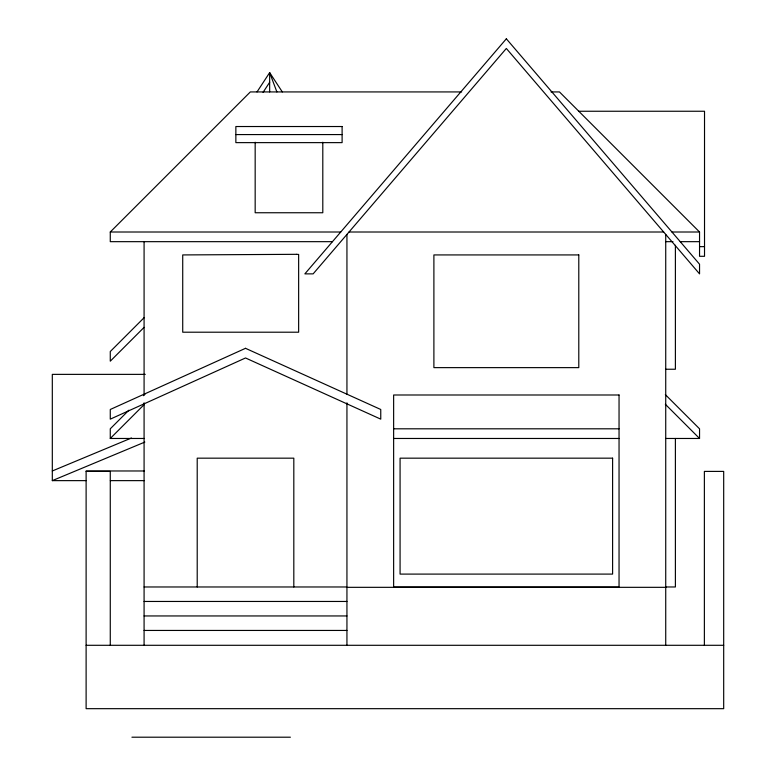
<?xml version="1.0" encoding="UTF-8"?>
<svg xmlns="http://www.w3.org/2000/svg" width="776" height="776" viewBox="0 0 776 776"><rect width="100%" height="100%" fill="white"/><g stroke="black" fill="none" stroke-linecap="round" stroke-linejoin="round"><path stroke-width="1.16" d="M257.021 91.927L269.66 72.614L282.309 91.927M263.054 92.373L269.66 82.275M332.458 241.666L110.27 241.666L110.27 232.005L250.338 91.927L461.662 91.927M144.084 317.714L110.27 351.528L110.27 361.189L144.084 327.375M128.864 410.213L110.27 428.808L110.27 438.469L144.22 438.469M143.385 395.692L145.093 393.985M110.27 438.469L144.239 404.5M52.312 470.974L131.445 438.003M145.287 374.371L52.312 374.371L52.312 480.635L144.821 442.087M551.018 91.927L559.467 91.927L699.545 232.005L699.545 256.303L704.521 256.303L704.521 111.249L578.789 111.249M235.856 134.578L342.109 134.578M110.27 232.005L340.732 232.005M349.016 232.005L663.664 232.005M671.938 232.005L699.545 232.005M665.73 241.666L672.976 241.666M680.222 241.666L699.545 241.666M699.545 246.642L704.521 246.642M665.73 369.24L675.392 369.24L675.392 245.274M393.636 428.808L619.044 428.808M393.636 438.469L619.044 438.469M665.595 438.469L699.545 438.469L699.545 428.808L665.342 394.615M144.258 470.974L86.117 470.974L86.117 708.672L723.688 708.672L723.688 471.401L704.375 471.401L704.375 645.293M86.117 471.401L110.27 471.401L110.27 645.293M52.312 480.635L86.117 480.635M110.347 480.635L144.258 480.635M144.084 586.976L346.94 586.976L346.94 402.822M665.73 586.976L675.392 586.976L675.392 438.469M665.73 587.325L346.94 587.325L346.94 645.293M144.084 601.458L346.94 601.458M144.084 615.95L346.94 615.95M144.084 630.442L346.94 630.442M86.117 645.293L723.688 645.293M131.92 737.2L290.389 737.2M665.342 404.277L699.545 438.469M276.886 91.927L269.66 72.614L269.66 91.927M665.73 234.42L665.73 645.293M346.94 234.42L346.94 394.344M322.797 142.231L322.797 212.75L255.168 212.75L255.168 142.231M293.813 586.976L293.813 458.17L197.211 458.17L197.211 586.976M144.084 241.666L144.084 394.994M144.084 402.812L144.084 645.293M506.34 38.8L304.852 273.87L313.135 273.87L506.34 48.461L699.545 273.87L699.545 264.209L506.34 38.8M245.517 348.308L110.27 409.485L110.27 419.147L245.517 357.969L380.754 419.147L380.754 409.485L245.517 348.308M296.49 254.324L182.719 254.926L182.719 332.206L298.644 332.206L298.644 254.431L296.49 254.324M342.109 126.527L235.856 126.527L235.856 142.629L342.109 142.629L342.109 126.527M578.789 254.926L433.891 254.926L433.891 367.63L578.789 367.63L578.789 254.926M619.044 394.994L393.636 394.994L393.636 586.976L619.044 586.976L619.044 394.994M612.603 458.17L400.076 458.17L400.076 574.095L612.603 574.095L612.603 458.17"/></g></svg>
